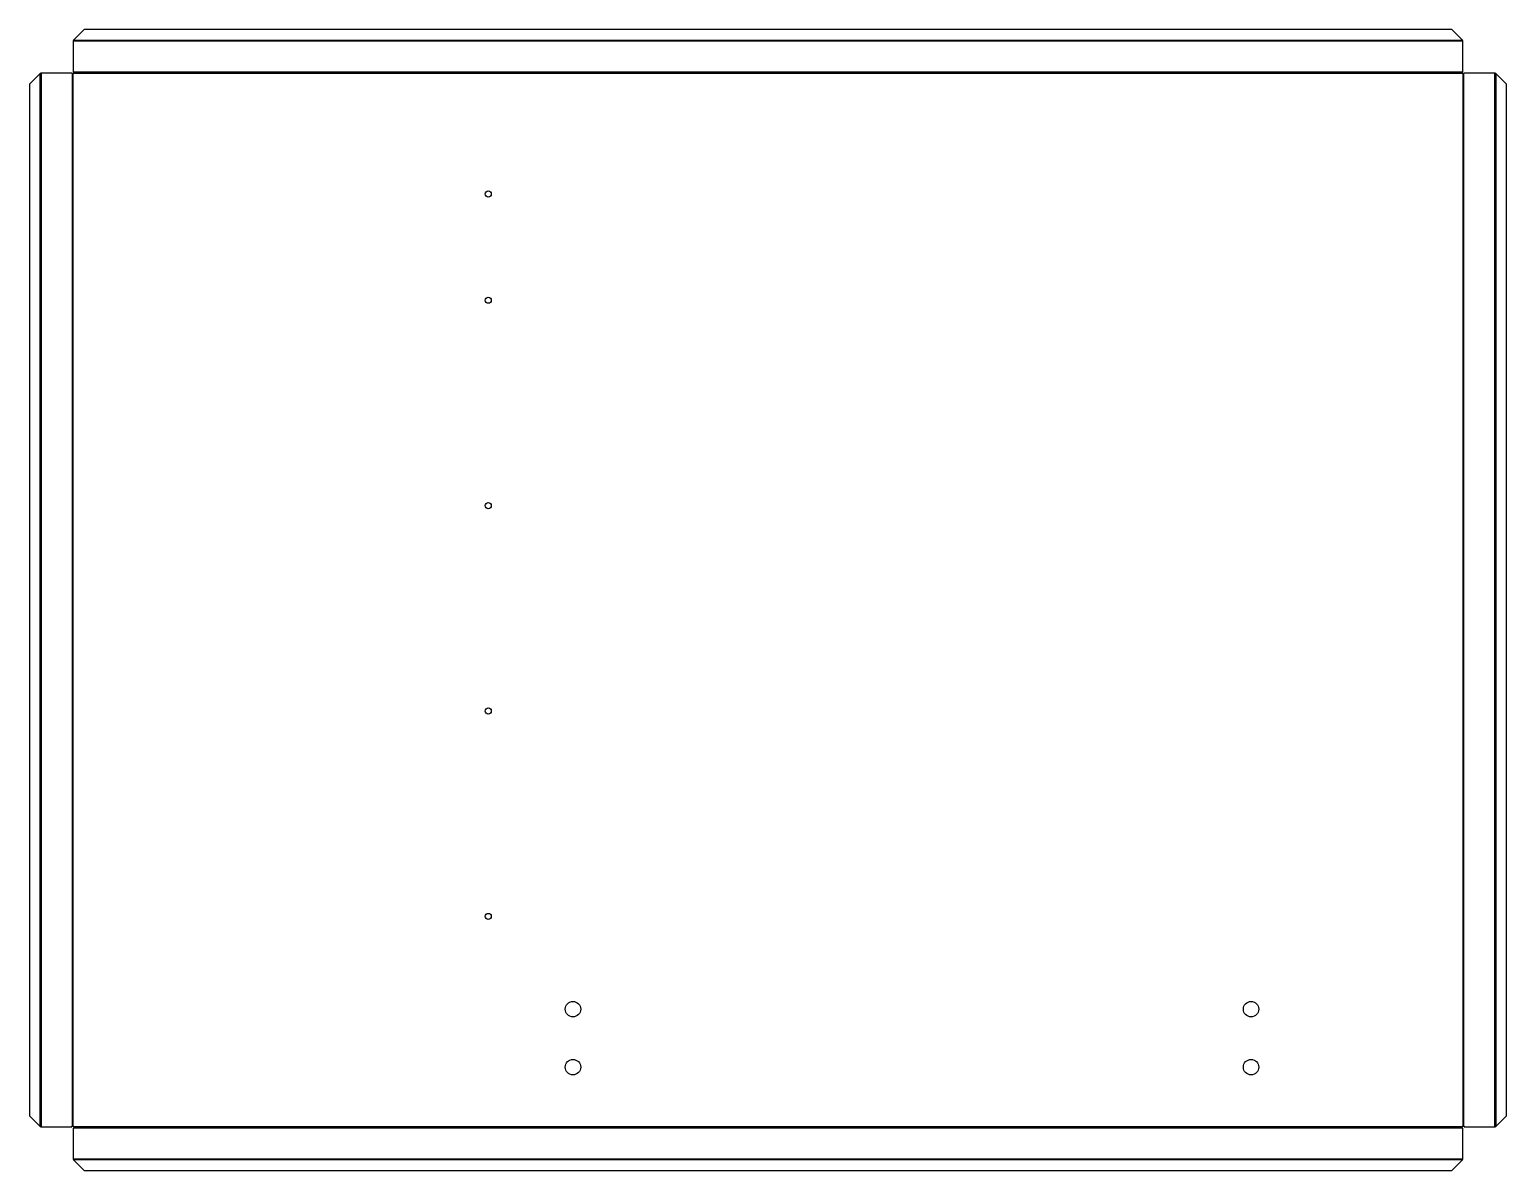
# Model space of a CAD drawing. Header units: millimetres. Extents: x -57 to 1472, y 0 to 1181.
import ezdxf

# ---------------------------------------------------------------- set-up
doc = ezdxf.new("R2010")
doc.units = ezdxf.units.MM

msp = doc.modelspace()

# ---------------------------------------------------------------- linework, layer by layer
at = {"layer": 'BEND'}
for p, q in [((1426.6, 1169.7), (-11.4, 1169.7)), ((-45.1, 1136), (-45.1, 45.3)), ((-11.9, 1135.6), (-11.9, 45.7)), ((1426.2, 1136.6), (-10.9, 1136.6)), ((1427.2, 45.7), (1427.2, 1135.6)), ((1460.3, 45.3), (1460.3, 1136)), ((-10.9, 44.7), (1426.2, 44.7)), ((-11.4, 11.6), (1426.6, 11.6))]:
    msp.add_line(p, q, dxfattribs=at)
at = {"layer": 'CUT'}
for p, q in [((0, 1181.3), (-11, 1170.3)), ((1415.3, 1181.3), (0, 1181.3)), ((1426.3, 1170.3), (1415.3, 1181.3)), ((-11.5, 1169.1), (-11.5, 1137.6)), ((1426.8, 1137.6), (1426.8, 1169.1)), ((-45.6, 1135.6), (-56.6, 1124.6)), ((-12.9, 1136.1), (-44.5, 1136.1)), ((-12.9, 1135.6), (-12.9, 1136.1)), ((-10.9, 1135.6), (-12.9, 1135.6)), ((-11.5, 1137.6), (-10.9, 1137.6)), ((-10.9, 1137.6), (-10.9, 1135.6)), ((1426.2, 1135.6), (1426.2, 1137.6)), ((1426.2, 1137.6), (1426.8, 1137.6)), ((1428.2, 1135.6), (1426.2, 1135.6)), ((1459.8, 1136.1), (1428.2, 1136.1)), ((1428.2, 1136.1), (1428.2, 1135.6)), ((1471.9, 1124.6), (1460.9, 1135.6)), ((-56.6, 1124.6), (-56.6, 56.6)), ((1471.9, 56.6), (1471.9, 1124.6)), ((-56.6, 56.6), (-45.6, 45.6)), ((1460.9, 45.6), (1471.9, 56.6)), ((-44.5, 45.1), (-12.9, 45.1)), ((-12.9, 45.1), (-12.9, 45.7)), ((-12.9, 45.7), (-10.9, 45.7)), ((-10.9, 43.7), (-11.5, 43.7)), ((-11.5, 43.7), (-11.5, 12.1)), ((-10.9, 45.7), (-10.9, 43.7)), ((1426.2, 43.7), (1426.2, 45.7)), ((1426.2, 45.7), (1428.2, 45.7)), ((1426.8, 43.7), (1426.2, 43.7)), ((1426.8, 12.1), (1426.8, 43.7)), ((1428.2, 45.7), (1428.2, 45.1)), ((1428.2, 45.1), (1459.8, 45.1)), ((-11, 11), (0, 0)), ((0, 0), (1415.3, 0)), ((1415.3, 0), (1426.3, 11))]:
    msp.add_line(p, q, dxfattribs=at)
for centre, radius in [((418.1, 1011), 3.2), ((418.1, 901), 3.2), ((418.1, 688.3), 3.2), ((418.1, 475.7), 3.2), ((418.1, 263), 3.2), ((505.8, 167), 8), ((1207.6, 167), 8), ((505.8, 107), 8), ((1207.6, 107), 8)]:
    msp.add_circle(centre, radius, dxfattribs=at)
for points in [[(-11, 1170.3), (-11.3, 1169.9), (-11.5, 1169.5), (-11.5, 1169.1)], [(1426.8, 1169.1), (1426.8, 1169.5), (1426.6, 1169.9), (1426.3, 1170.3)], [(-44.5, 1136.1), (-44.9, 1136.1), (-45.2, 1135.9), (-45.6, 1135.6)], [(1460.9, 1135.6), (1460.5, 1135.9), (1460.2, 1136.1), (1459.8, 1136.1)], [(-45.6, 45.6), (-45.2, 45.4), (-44.9, 45.1), (-44.5, 45.1)], [(1459.8, 45.1), (1460.2, 45.1), (1460.5, 45.4), (1460.9, 45.6)], [(-11.5, 12.1), (-11.5, 11.8), (-11.3, 11.4), (-11, 11)], [(1426.3, 11), (1426.6, 11.4), (1426.8, 11.8), (1426.8, 12.1)]]:
    msp.add_open_spline(points, degree=3, dxfattribs=at)
at = {"layer": 'MARK'}
for p, q in [((1426.8, 1169.1), (-11.5, 1169.1)), ((-11, 1170.3), (1426.3, 1170.3)), ((-45.6, 45.6), (-45.6, 1135.6)), ((-44.5, 1136.1), (-44.5, 45.1)), ((-12.5, 1135.6), (-12.5, 45.7)), ((-11.4, 45.7), (-11.4, 1135.6)), ((1426.2, 1137.1), (-10.9, 1137.1)), ((-10.9, 1136), (1426.2, 1136)), ((1426.6, 1135.6), (1426.6, 45.7)), ((1427.8, 45.7), (1427.8, 1135.6)), ((1459.8, 45.1), (1459.8, 1136.1)), ((1460.9, 1135.6), (1460.9, 45.6)), ((1426.2, 45.3), (-10.9, 45.3)), ((-10.9, 44.1), (1426.2, 44.1)), ((-11.5, 12.1), (1426.8, 12.1)), ((1426.3, 11), (-11, 11))]:
    msp.add_line(p, q, dxfattribs=at)

doc.saveas('drawing.dxf')
